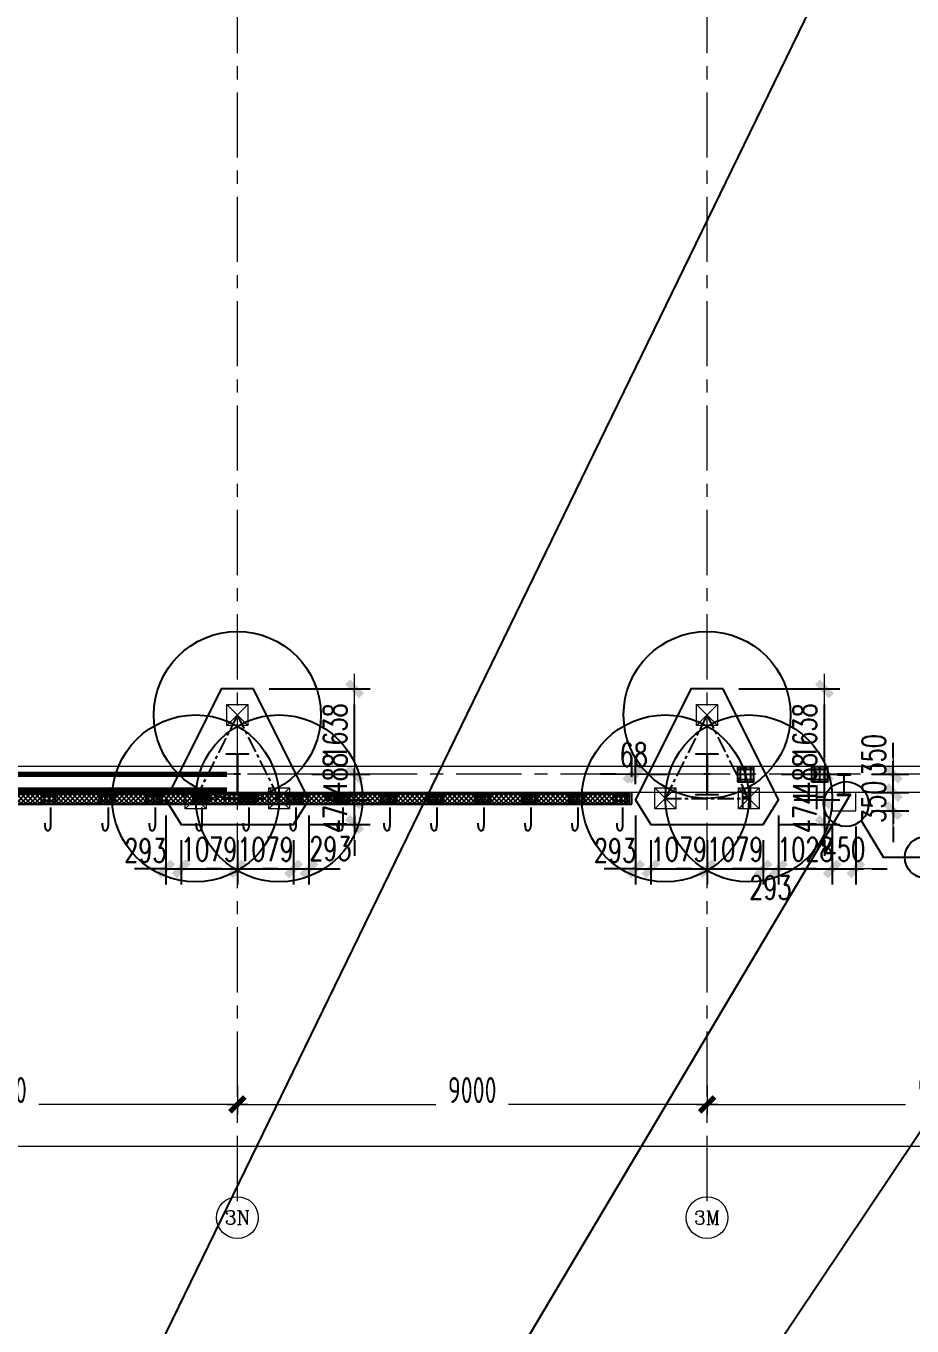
# Model space of a CAD drawing. Extents: x -1201378 to 2367219, y -619313 to 244905.
# Drawn here: x -195808 to -178831, y -265822 to -240906 of the extents above; entities that cross this region are included whole.
import ezdxf
from ezdxf.enums import TextEntityAlignment as Align

# ---------------------------------------------------------------- set-up
doc = ezdxf.new("R2010")
doc.units = 0
doc.header["$LTSCALE"] = 1000
doc.linetypes.add('CENTER', pattern=[2, 1.25, -0.25, 0.25, -0.25])
doc.layers.get('0').update_dxf_attribs({"linetype": 'CONTINUOUS'})
doc.layers.get('Defpoints').update_dxf_attribs({"linetype": 'CONTINUOUS'})
for name, color, linetype in [('2钢材断面', 2, 'CONTINUOUS'), ('30预埋件', 30, 'CONTINUOUS'), ('40钢材投影', 40, 'CONTINUOUS'), ('A-AXIS-DP', 126, 'CONTINUOUS'), ('A-WINDOW', 140, 'CONTINUOUS'), ('ALT_CEN-0-30', 1, 'CENTER'), ('S-DOTE1', 140, 'CENTER'), ('S-HATCH1-W', 252, 'CONTINUOUS'), ('S-SS', 111, 'CONTINUOUS'), ('S-XXX', 241, 'CONTINUOUS'), ('结构轮廓线', 1, 'CONTINUOUS')]:
    doc.layers.add(name, color=color, linetype=linetype)
for name, color, linetype, lineweight in [('S-axis', 111, 'CONTINUOUS', 0), ('S-bkl', 4, 'CONTINUOUS', 0), ('S-col', 2, 'CONTINUOUS', 0), ('S-dim', 81, 'CONTINUOUS', 0), ('S-dote', 5, 'CENTER', 0), ('S-zhuang', 1, 'CONTINUOUS', 0), ('柱间支撑', 6, 'CENTER', 0)]:
    doc.layers.add(name, color=color, linetype=linetype, lineweight=lineweight)
doc.styles.add('_TCH_AXIS', font='COMPLEX', dxfattribs={"bigfont": 'GBCBIG'})
doc.styles.add('DHTEXT-1', font='romans.shx', dxfattribs={"width": 0.7, "bigfont": 'chinese.shx'})
doc.styles.add('SS1', font='tj-romans1.shx', dxfattribs={"width": 0.7, "bigfont": 'tj-hztxt1.shx'})
doc.styles.add('TSSD_Dimension', font='tssdeng.shx', dxfattribs={"width": 0.7, "bigfont": 'hztxt.shx'})
doc.dimstyles.new('S-150-ARCHI', dxfattribs={"dimscale": 150, "dimtxt": 3, "dimasz": 2, "dimexe": 2, "dimexo": 2, "dimgap": 1, "dimtad": 1, "dimdec": 0, "dimzin": 0, "dimdsep": 46, "dimtxsty": 'SS1', "dimblk1": 'TT', "dimblk2": 'TT', "dimsah": 1, "dimcen": 1, "dimclrd": 256, "dimclre": 256, "dimclrt": 256, "dimadec": 0, "dimazin": 0, "dimtfac": 1, "dimtdec": 0, "dimtix": 1, "dimtmove": 2, "dimatfit": 0, "dimldrblk": 'TT', "dimfxl": 2, "dimtolj": 1, "dimtzin": 0, "dimarcsym": 0})
doc.dimstyles.new('TSSD_200_200', dxfattribs={"dimtxt": 500, "dimasz": 200, "dimexe": 200, "dimexo": 500, "dimgap": 200, "dimtad": 1, "dimdec": 0, "dimzin": 0, "dimdsep": 46, "dimtxsty": 'TSSD_Dimension', "dimblk": 'ARCHTICK', "dimcen": 0, "dimdle": 200, "dimclrt": 7, "dimadec": 0, "dimazin": 0, "dimtfac": 1, "dimtdec": 0, "dimtix": 1, "dimtmove": 2, "dimatfit": 3, "dimfxl": 1, "dimtolj": 1, "dimtzin": 0, "dimarcsym": 0})

# ---------------------------------------------------------------- blocks, each defined once
blk = doc.blocks.new('w42343243')
at = {"layer": 'S-col'}
blk.add_lwpolyline([(-165069, 621020), (-164639, 621020), (-164639, 621002), (-164848, 621002), (-164848, 620238), (-164639, 620238), (-164639, 620220), (-165069, 620220), (-165069, 620238), (-164860, 620238), (-164860, 621002), (-165069, 621002)], close=True, dxfattribs=at)
blk = doc.blocks.new('42343')
at = {"layer": 'A-WINDOW'}
for p in [(-72000, -71700), (-63000, -71700)]:
    blk.add_blockref('w42343243', p, dxfattribs=at)
blk = doc.blocks.new('_ArchTick')
at = {"color": 0, "linetype": 'ByBlock', "const_width": 0.5}
blk.add_lwpolyline([(-0.71, -0.71), (0.71, 0.71)], dxfattribs=at)
blk = doc.blocks.new('*D495')
at = {"layer": 'Defpoints', "color": 0, "transparency": 16777216}
for p in [(-200758, -360718), (-191758, -360718), (-191758, -361576)]:
    blk.add_point(p, dxfattribs=at)
at = {"layer": 'S-axis', "color": 0, "lineweight": -2, "transparency": 16777216}
for p, q in [((-200758, -361218), (-200758, -361776)), ((-191758, -361218), (-191758, -361776)), ((-200958, -361576), (-196957, -361576)), ((-191558, -361576), (-195560, -361576))]:
    blk.add_line(p, q, dxfattribs=at)
at = {"layer": 'S-axis', "color": 0, "lineweight": -2, "transparency": 16777216, "xscale": 200, "yscale": 200, "zscale": 200, "rotation": 180}
blk.add_blockref('_ArchTick', (-200758, -361576), dxfattribs=at)
at = {"layer": 'S-axis', "color": 0, "lineweight": -2, "transparency": 16777216, "xscale": 200, "yscale": 200, "zscale": 200}
blk.add_blockref('_ArchTick', (-191758, -361576), dxfattribs=at)
at = {"layer": 'S-axis', "color": 7, "transparency": 16777216, "insert": (-196258, -361301), "char_height": 500, "attachment_point": 5, "style": 'TSSD_Dimension'}
blk.add_mtext('\\A1;9000', dxfattribs=at)
blk = doc.blocks.new('*D496')
at = {"layer": 'Defpoints', "color": 0, "transparency": 16777216}
for p in [(-191758, -360718), (-182758, -360718), (-182758, -361576)]:
    blk.add_point(p, dxfattribs=at)
at = {"layer": 'S-axis', "color": 0, "lineweight": -2, "transparency": 16777216}
for p, q in [((-191758, -361218), (-191758, -361776)), ((-182758, -361218), (-182758, -361776)), ((-191958, -361576), (-187957, -361576)), ((-182558, -361576), (-186560, -361576))]:
    blk.add_line(p, q, dxfattribs=at)
at = {"layer": 'S-axis', "color": 0, "lineweight": -2, "transparency": 16777216, "xscale": 200, "yscale": 200, "zscale": 200, "rotation": 180}
blk.add_blockref('_ArchTick', (-191758, -361576), dxfattribs=at)
at = {"layer": 'S-axis', "color": 0, "lineweight": -2, "transparency": 16777216, "xscale": 200, "yscale": 200, "zscale": 200}
blk.add_blockref('_ArchTick', (-182758, -361576), dxfattribs=at)
at = {"layer": 'S-axis', "color": 7, "transparency": 16777216, "insert": (-187258, -361301), "char_height": 500, "attachment_point": 5, "style": 'TSSD_Dimension'}
blk.add_mtext('\\A1;9000', dxfattribs=at)
blk = doc.blocks.new('*D497')
at = {"layer": 'Defpoints', "color": 0, "transparency": 16777216}
for p in [(-182758, -360718), (-173758, -360718), (-173758, -361576)]:
    blk.add_point(p, dxfattribs=at)
at = {"layer": 'S-axis', "color": 0, "lineweight": -2, "transparency": 16777216}
for p, q in [((-182758, -361218), (-182758, -361776)), ((-173758, -361218), (-173758, -361776)), ((-182958, -361576), (-178957, -361576)), ((-173558, -361576), (-177560, -361576))]:
    blk.add_line(p, q, dxfattribs=at)
at = {"layer": 'S-axis', "color": 0, "lineweight": -2, "transparency": 16777216, "xscale": 200, "yscale": 200, "zscale": 200, "rotation": 180}
blk.add_blockref('_ArchTick', (-182758, -361576), dxfattribs=at)
at = {"layer": 'S-axis', "color": 0, "lineweight": -2, "transparency": 16777216, "xscale": 200, "yscale": 200, "zscale": 200}
blk.add_blockref('_ArchTick', (-173758, -361576), dxfattribs=at)
at = {"layer": 'S-axis', "color": 7, "transparency": 16777216, "insert": (-178258, -361301), "char_height": 500, "attachment_point": 5, "style": 'TSSD_Dimension'}
blk.add_mtext('\\A1;9000', dxfattribs=at)
blk = doc.blocks.new('*D458')
at = {"layer": 'Defpoints', "color": 0, "transparency": 16777216}
for p in [(-268658, -360818), (-82958, -360818), (-82958, -362376)]:
    blk.add_point(p, dxfattribs=at)
at = {"layer": 'S-axis', "color": 0, "lineweight": -2, "transparency": 16777216}
for p, q in [((-268658, -361318), (-268658, -362576)), ((-82958, -361318), (-82958, -362576)), ((-268858, -362376), (-176749, -362376)), ((-82758, -362376), (-174868, -362376))]:
    blk.add_line(p, q, dxfattribs=at)
at = {"layer": 'S-axis', "color": 0, "lineweight": -2, "transparency": 16777216, "xscale": 200, "yscale": 200, "zscale": 200, "rotation": 180}
blk.add_blockref('_ArchTick', (-268658, -362376), dxfattribs=at)
at = {"layer": 'S-axis', "color": 0, "lineweight": -2, "transparency": 16777216, "xscale": 200, "yscale": 200, "zscale": 200}
blk.add_blockref('_ArchTick', (-82958, -362376), dxfattribs=at)
at = {"layer": 'S-axis', "color": 7, "transparency": 16777216, "insert": (-175808, -362101), "char_height": 500, "attachment_point": 5, "style": 'TSSD_Dimension'}
blk.add_mtext('\\A1;185700', dxfattribs=at)
blk = doc.blocks.new('S-ZHUANG-400')
at = {"layer": 'S-zhuang'}
for p, q in [((200, -200), (-200, 200)), ((-200, -200), (200, 200))]:
    blk.add_line(p, q, dxfattribs=at)
blk.add_lwpolyline([(-200, 200), (200, 200), (200, -200), (-200, -200)], close=True, dxfattribs=at)
blk = doc.blocks.new('CT3')
at = {"layer": 'Defpoints'}
for centre in [(-101758, -256416), (-102558, -258016), (-100958, -258016)]:
    blk.add_circle(centre, 1600, dxfattribs=at)
at = {"layer": 'S-DOTE1', "ltscale": 0.25}
for p, q in [((-101698, -257554), (-101818, -257554)), ((-101758, -257494), (-101758, -257614))]:
    blk.add_line(p, q, dxfattribs=at)
at = {"layer": 'S-DOTE1', "linetype": 'CENTER', "ltscale": 0.25}
blk.add_lwpolyline([(-100958, -258016), (-101758, -256416), (-102558, -258016)], close=True, dxfattribs=at)
at = {"layer": 'S-HATCH1-W'}
blk.add_lwpolyline([(-101449, -255916), (-102067, -255916), (-103130, -258042), (-102837, -258516), (-100680, -258516), (-100387, -258042)], close=True, dxfattribs=at)
at = {"layer": 'S-zhuang', "rotation": 90.00000000000001}
for p in [(-101758, -256416), (-102558, -258016), (-100958, -258016)]:
    blk.add_blockref('S-ZHUANG-400', p, dxfattribs=at)
blk = doc.blocks.new('TT')
blk.add_line((-0.969, 0), (0.969, 0))
at = {"const_width": 0.45}
blk.add_lwpolyline([(-0.442, -0.442), (0.442, 0.442)], dxfattribs=at)
blk = doc.blocks.new('*D1536')
at = {"layer": 'Defpoints', "color": 0, "transparency": 16777216}
for p in [(-193130, -255736), (-192837, -256210), (-192837, -257061)]:
    blk.add_point(p, dxfattribs=at)
at = {"layer": 'S-dim', "lineweight": -2, "transparency": 16777216}
for p, q in [((-193130, -256036), (-193130, -257361)), ((-192837, -256510), (-192837, -257361)), ((-193430, -257061), (-193730, -257061)), ((-193130, -257061), (-192837, -257061)), ((-192537, -257061), (-192237, -257061))]:
    blk.add_line(p, q, dxfattribs=at)
at = {"layer": 'S-dim', "lineweight": -2, "transparency": 16777216, "xscale": 300, "yscale": 300, "zscale": 300}
blk.add_blockref('TT', (-193130, -257061), dxfattribs=at)
at = {"layer": 'S-dim', "lineweight": -2, "transparency": 16777216, "xscale": 300, "yscale": 300, "zscale": 300, "rotation": 180}
blk.add_blockref('TT', (-192837, -257061), dxfattribs=at)
at = {"layer": 'S-dim', "transparency": 16777216, "insert": (-193522, -256708), "char_height": 450, "attachment_point": 5, "style": 'SS1'}
blk.add_mtext('\\A1;293', dxfattribs=at)
blk = doc.blocks.new('*D1537')
at = {"layer": 'Defpoints', "color": 0, "transparency": 16777216}
for p in [(-192837, -256210), (-191758, -256210), (-191758, -257061)]:
    blk.add_point(p, dxfattribs=at)
at = {"layer": 'S-dim', "lineweight": -2, "transparency": 16777216}
for p, q in [((-192837, -256510), (-192837, -257361)), ((-191758, -256510), (-191758, -257361)), ((-193137, -257061), (-193437, -257061)), ((-192837, -257061), (-191758, -257061)), ((-191458, -257061), (-191158, -257061))]:
    blk.add_line(p, q, dxfattribs=at)
at = {"layer": 'S-dim', "lineweight": -2, "transparency": 16777216, "xscale": 300, "yscale": 300, "zscale": 300}
blk.add_blockref('TT', (-192837, -257061), dxfattribs=at)
at = {"layer": 'S-dim', "lineweight": -2, "transparency": 16777216, "xscale": 300, "yscale": 300, "zscale": 300, "rotation": 180}
blk.add_blockref('TT', (-191758, -257061), dxfattribs=at)
at = {"layer": 'S-dim', "transparency": 16777216, "insert": (-192298, -256686), "char_height": 450, "attachment_point": 5, "style": 'SS1'}
blk.add_mtext('\\A1;1079', dxfattribs=at)
blk = doc.blocks.new('*D1538')
at = {"layer": 'Defpoints', "color": 0, "transparency": 16777216}
for p in [(-191758, -256210), (-190680, -256210), (-190680, -257061)]:
    blk.add_point(p, dxfattribs=at)
at = {"layer": 'S-dim', "lineweight": -2, "transparency": 16777216}
for p, q in [((-191758, -256510), (-191758, -257361)), ((-190680, -256510), (-190680, -257361)), ((-192058, -257061), (-192358, -257061)), ((-191758, -257061), (-190680, -257061)), ((-190380, -257061), (-190080, -257061))]:
    blk.add_line(p, q, dxfattribs=at)
at = {"layer": 'S-dim', "lineweight": -2, "transparency": 16777216, "xscale": 300, "yscale": 300, "zscale": 300}
blk.add_blockref('TT', (-191758, -257061), dxfattribs=at)
at = {"layer": 'S-dim', "lineweight": -2, "transparency": 16777216, "xscale": 300, "yscale": 300, "zscale": 300, "rotation": 180}
blk.add_blockref('TT', (-190680, -257061), dxfattribs=at)
at = {"layer": 'S-dim', "transparency": 16777216, "insert": (-191219, -256686), "char_height": 450, "attachment_point": 5, "style": 'SS1'}
blk.add_mtext('\\A1;1079', dxfattribs=at)
blk = doc.blocks.new('*D1539')
at = {"layer": 'Defpoints', "color": 0, "transparency": 16777216}
for p in [(-190387, -255736), (-190680, -256210), (-190387, -257061)]:
    blk.add_point(p, dxfattribs=at)
at = {"layer": 'S-dim', "lineweight": -2, "transparency": 16777216}
for p, q in [((-190387, -256036), (-190387, -257361)), ((-190680, -256510), (-190680, -257361)), ((-190980, -257061), (-191280, -257061)), ((-190680, -257061), (-190387, -257061)), ((-190087, -257061), (-189787, -257061))]:
    blk.add_line(p, q, dxfattribs=at)
at = {"layer": 'S-dim', "lineweight": -2, "transparency": 16777216, "xscale": 300, "yscale": 300, "zscale": 300}
blk.add_blockref('TT', (-190680, -257061), dxfattribs=at)
at = {"layer": 'S-dim', "lineweight": -2, "transparency": 16777216, "xscale": 300, "yscale": 300, "zscale": 300, "rotation": 180}
blk.add_blockref('TT', (-190387, -257061), dxfattribs=at)
at = {"layer": 'S-dim', "transparency": 16777216, "insert": (-189976, -256674), "char_height": 450, "attachment_point": 5, "style": 'SS1'}
blk.add_mtext('\\A1;293', dxfattribs=at)
blk = doc.blocks.new('*D1540')
at = {"layer": 'Defpoints', "color": 0, "transparency": 16777216}
for p in [(-190387, -255736), (-189511, -255736), (-190680, -256210)]:
    blk.add_point(p, dxfattribs=at)
at = {"layer": 'S-dim', "lineweight": -2, "transparency": 16777216}
for p, q in [((-189511, -255436), (-189511, -255136)), ((-190087, -255736), (-189211, -255736)), ((-189511, -256210), (-189511, -255736)), ((-190380, -256210), (-189211, -256210)), ((-189511, -256510), (-189511, -256810))]:
    blk.add_line(p, q, dxfattribs=at)
at = {"layer": 'S-dim', "lineweight": -2, "transparency": 16777216, "xscale": 300, "yscale": 300, "zscale": 300}
for p, rotation in [((-189511, -255736), 270), ((-189511, -256210), 90)]:
    blk.add_blockref('TT', p, dxfattribs=dict(at, rotation=rotation))
at = {"layer": 'S-dim', "transparency": 16777216, "insert": (-189886, -255973), "char_height": 450, "attachment_point": 5, "rotation": 90, "style": 'SS1'}
blk.add_mtext('\\A1;474', dxfattribs=at)
blk = doc.blocks.new('*D1541')
at = {"layer": 'Defpoints', "color": 0, "transparency": 16777216}
for p in [(-190630, -255248), (-189511, -255248), (-190387, -255736)]:
    blk.add_point(p, dxfattribs=at)
at = {"layer": 'S-dim', "lineweight": -2, "transparency": 16777216}
for p, q in [((-189511, -254948), (-189511, -254648)), ((-190330, -255248), (-189211, -255248)), ((-189511, -255736), (-189511, -255248)), ((-190087, -255736), (-189211, -255736)), ((-189511, -256036), (-189511, -256336))]:
    blk.add_line(p, q, dxfattribs=at)
at = {"layer": 'S-dim', "lineweight": -2, "transparency": 16777216, "xscale": 300, "yscale": 300, "zscale": 300}
for p, rotation in [((-189511, -255248), 270), ((-189511, -255736), 90)]:
    blk.add_blockref('TT', p, dxfattribs=dict(at, rotation=rotation))
at = {"layer": 'S-dim', "transparency": 16777216, "insert": (-189886, -255248), "char_height": 450, "attachment_point": 5, "rotation": 90, "style": 'SS1'}
blk.add_mtext('\\A1;488', dxfattribs=at)
blk = doc.blocks.new('*D1542')
at = {"layer": 'Defpoints', "color": 0, "transparency": 16777216}
for p in [(-191449, -253610), (-189511, -253610), (-190630, -255248)]:
    blk.add_point(p, dxfattribs=at)
at = {"layer": 'S-dim', "lineweight": -2, "transparency": 16777216}
for p, q in [((-191149, -253610), (-189211, -253610)), ((-189511, -254948), (-189511, -253910)), ((-190330, -255248), (-189211, -255248))]:
    blk.add_line(p, q, dxfattribs=at)
at = {"layer": 'S-dim', "lineweight": -2, "transparency": 16777216, "xscale": 300, "yscale": 300, "zscale": 300}
for p, rotation in [((-189511, -253610), 90), ((-189511, -255248), 270)]:
    blk.add_blockref('TT', p, dxfattribs=dict(at, rotation=rotation))
at = {"layer": 'S-dim', "transparency": 16777216, "insert": (-189886, -254429), "char_height": 450, "attachment_point": 5, "rotation": 90, "style": 'SS1'}
blk.add_mtext('\\A1;1638', dxfattribs=at)
blk = doc.blocks.new('*D1543')
at = {"layer": 'Defpoints', "color": 0, "transparency": 16777216}
for p in [(-184130, -255736), (-183837, -256210), (-183837, -257061)]:
    blk.add_point(p, dxfattribs=at)
at = {"layer": 'S-dim', "lineweight": -2, "transparency": 16777216}
for p, q in [((-184130, -256036), (-184130, -257361)), ((-183837, -256510), (-183837, -257361)), ((-184430, -257061), (-184730, -257061)), ((-184130, -257061), (-183837, -257061)), ((-183537, -257061), (-183237, -257061))]:
    blk.add_line(p, q, dxfattribs=at)
at = {"layer": 'S-dim', "lineweight": -2, "transparency": 16777216, "xscale": 300, "yscale": 300, "zscale": 300}
blk.add_blockref('TT', (-184130, -257061), dxfattribs=at)
at = {"layer": 'S-dim', "lineweight": -2, "transparency": 16777216, "xscale": 300, "yscale": 300, "zscale": 300, "rotation": 180}
blk.add_blockref('TT', (-183837, -257061), dxfattribs=at)
at = {"layer": 'S-dim', "transparency": 16777216, "insert": (-184522, -256708), "char_height": 450, "attachment_point": 5, "style": 'SS1'}
blk.add_mtext('\\A1;293', dxfattribs=at)
blk = doc.blocks.new('*D1544')
at = {"layer": 'Defpoints', "color": 0, "transparency": 16777216}
for p in [(-183837, -256210), (-182758, -256210), (-182758, -257061)]:
    blk.add_point(p, dxfattribs=at)
at = {"layer": 'S-dim', "lineweight": -2, "transparency": 16777216}
for p, q in [((-183837, -256510), (-183837, -257361)), ((-182758, -256510), (-182758, -257361)), ((-184137, -257061), (-184437, -257061)), ((-183837, -257061), (-182758, -257061)), ((-182458, -257061), (-182158, -257061))]:
    blk.add_line(p, q, dxfattribs=at)
at = {"layer": 'S-dim', "lineweight": -2, "transparency": 16777216, "xscale": 300, "yscale": 300, "zscale": 300}
blk.add_blockref('TT', (-183837, -257061), dxfattribs=at)
at = {"layer": 'S-dim', "lineweight": -2, "transparency": 16777216, "xscale": 300, "yscale": 300, "zscale": 300, "rotation": 180}
blk.add_blockref('TT', (-182758, -257061), dxfattribs=at)
at = {"layer": 'S-dim', "transparency": 16777216, "insert": (-183298, -256686), "char_height": 450, "attachment_point": 5, "style": 'SS1'}
blk.add_mtext('\\A1;1079', dxfattribs=at)
blk = doc.blocks.new('*D1545')
at = {"layer": 'Defpoints', "color": 0, "transparency": 16777216}
for p in [(-182758, -256210), (-181680, -256210), (-181680, -257061)]:
    blk.add_point(p, dxfattribs=at)
at = {"layer": 'S-dim', "lineweight": -2, "transparency": 16777216}
for p, q in [((-182758, -256510), (-182758, -257361)), ((-181680, -256510), (-181680, -257361)), ((-183058, -257061), (-183358, -257061)), ((-182758, -257061), (-181680, -257061)), ((-181380, -257061), (-181080, -257061))]:
    blk.add_line(p, q, dxfattribs=at)
at = {"layer": 'S-dim', "lineweight": -2, "transparency": 16777216, "xscale": 300, "yscale": 300, "zscale": 300}
blk.add_blockref('TT', (-182758, -257061), dxfattribs=at)
at = {"layer": 'S-dim', "lineweight": -2, "transparency": 16777216, "xscale": 300, "yscale": 300, "zscale": 300, "rotation": 180}
blk.add_blockref('TT', (-181680, -257061), dxfattribs=at)
at = {"layer": 'S-dim', "transparency": 16777216, "insert": (-182219, -256686), "char_height": 450, "attachment_point": 5, "style": 'SS1'}
blk.add_mtext('\\A1;1079', dxfattribs=at)
blk = doc.blocks.new('*D1546')
at = {"layer": 'Defpoints', "color": 0, "transparency": 16777216}
for p in [(-181387, -255736), (-181680, -256210), (-181387, -257061)]:
    blk.add_point(p, dxfattribs=at)
at = {"layer": 'S-dim', "lineweight": -2, "transparency": 16777216}
for p, q in [((-181387, -256036), (-181387, -257361)), ((-181680, -256510), (-181680, -257361)), ((-181980, -257061), (-182280, -257061)), ((-181680, -257061), (-181387, -257061)), ((-181087, -257061), (-180787, -257061))]:
    blk.add_line(p, q, dxfattribs=at)
at = {"layer": 'S-dim', "lineweight": -2, "transparency": 16777216, "xscale": 300, "yscale": 300, "zscale": 300}
blk.add_blockref('TT', (-181680, -257061), dxfattribs=at)
at = {"layer": 'S-dim', "lineweight": -2, "transparency": 16777216, "xscale": 300, "yscale": 300, "zscale": 300, "rotation": 180}
blk.add_blockref('TT', (-181387, -257061), dxfattribs=at)
at = {"layer": 'S-dim', "transparency": 16777216, "insert": (-181544, -257419), "char_height": 450, "attachment_point": 5, "style": 'SS1'}
blk.add_mtext('\\A1;293', dxfattribs=at)
blk = doc.blocks.new('*D1547')
at = {"layer": 'Defpoints', "color": 0, "transparency": 16777216}
for p in [(-181387, -255736), (-180511, -255736), (-181680, -256210)]:
    blk.add_point(p, dxfattribs=at)
at = {"layer": 'S-dim', "lineweight": -2, "transparency": 16777216}
for p, q in [((-180511, -255436), (-180511, -255136)), ((-181087, -255736), (-180211, -255736)), ((-180511, -256210), (-180511, -255736)), ((-181380, -256210), (-180211, -256210)), ((-180511, -256510), (-180511, -256810))]:
    blk.add_line(p, q, dxfattribs=at)
at = {"layer": 'S-dim', "lineweight": -2, "transparency": 16777216, "xscale": 300, "yscale": 300, "zscale": 300}
for p, rotation in [((-180511, -255736), 270), ((-180511, -256210), 90)]:
    blk.add_blockref('TT', p, dxfattribs=dict(at, rotation=rotation))
at = {"layer": 'S-dim', "transparency": 16777216, "insert": (-180886, -255973), "char_height": 450, "attachment_point": 5, "rotation": 90, "style": 'SS1'}
blk.add_mtext('\\A1;474', dxfattribs=at)
blk = doc.blocks.new('*D1548')
at = {"layer": 'Defpoints', "color": 0, "transparency": 16777216}
for p in [(-181630, -255248), (-180511, -255248), (-181387, -255736)]:
    blk.add_point(p, dxfattribs=at)
at = {"layer": 'S-dim', "lineweight": -2, "transparency": 16777216}
for p, q in [((-180511, -254948), (-180511, -254648)), ((-181330, -255248), (-180211, -255248)), ((-180511, -255736), (-180511, -255248)), ((-181087, -255736), (-180211, -255736)), ((-180511, -256036), (-180511, -256336))]:
    blk.add_line(p, q, dxfattribs=at)
at = {"layer": 'S-dim', "lineweight": -2, "transparency": 16777216, "xscale": 300, "yscale": 300, "zscale": 300}
for p, rotation in [((-180511, -255248), 270), ((-180511, -255736), 90)]:
    blk.add_blockref('TT', p, dxfattribs=dict(at, rotation=rotation))
at = {"layer": 'S-dim', "transparency": 16777216, "insert": (-180886, -255248), "char_height": 450, "attachment_point": 5, "rotation": 90, "style": 'SS1'}
blk.add_mtext('\\A1;488', dxfattribs=at)
blk = doc.blocks.new('*D1549')
at = {"layer": 'Defpoints', "color": 0, "transparency": 16777216}
for p in [(-182449, -253610), (-180511, -253610), (-181630, -255248)]:
    blk.add_point(p, dxfattribs=at)
at = {"layer": 'S-dim', "lineweight": -2, "transparency": 16777216}
for p, q in [((-182149, -253610), (-180211, -253610)), ((-180511, -254948), (-180511, -253910)), ((-181330, -255248), (-180211, -255248))]:
    blk.add_line(p, q, dxfattribs=at)
at = {"layer": 'S-dim', "lineweight": -2, "transparency": 16777216, "xscale": 300, "yscale": 300, "zscale": 300}
for p, rotation in [((-180511, -253610), 90), ((-180511, -255248), 270)]:
    blk.add_blockref('TT', p, dxfattribs=dict(at, rotation=rotation))
at = {"layer": 'S-dim', "transparency": 16777216, "insert": (-180886, -254429), "char_height": 450, "attachment_point": 5, "rotation": 90, "style": 'SS1'}
blk.add_mtext('\\A1;1638', dxfattribs=at)
blk = doc.blocks.new('*D6569')
at = {"layer": 'Defpoints', "color": 0, "transparency": 16777216}
for p in [(-184130, -255248), (-184198, -255598), (-184130, -255736)]:
    blk.add_point(p, dxfattribs=at)
at = {"layer": 'S-dim', "lineweight": -2, "transparency": 16777216}
for p, q in [((-184198, -255298), (-184198, -254948)), ((-184130, -255436), (-184130, -254948)), ((-184498, -255248), (-184798, -255248)), ((-184198, -255248), (-184130, -255248)), ((-183830, -255248), (-183530, -255248))]:
    blk.add_line(p, q, dxfattribs=at)
at = {"layer": 'S-dim', "lineweight": -2, "transparency": 16777216, "xscale": 300, "yscale": 300, "zscale": 300}
blk.add_blockref('TT', (-184198, -255248), dxfattribs=at)
at = {"layer": 'S-dim', "lineweight": -2, "transparency": 16777216, "xscale": 300, "yscale": 300, "zscale": 300, "rotation": 180}
blk.add_blockref('TT', (-184130, -255248), dxfattribs=at)
at = {"layer": 'S-dim', "transparency": 16777216, "insert": (-184164, -254873), "char_height": 450, "attachment_point": 5, "style": 'SS1'}
blk.add_mtext('\\A1;68', dxfattribs=at)
blk = doc.blocks.new('3号一层翻口')
at = {"layer": '结构轮廓线', "color": 1, "ltscale": 500}
for p, q in [((-484198, -255818), (-484198, -255598)), ((-505418, -255818), (-484198, -255818))]:
    blk.add_line(p, q, dxfattribs=at)
blk = doc.blocks.new('20250903183753')
at = {"layer": '2钢材断面'}
for p, q in [((150, 0), (-150, 0)), ((-150, 0), (-150, -300)), ((150, -300), (150, 0)), ((-150, -300), (150, -300))]:
    blk.add_line(p, q, dxfattribs=at)
at = {"layer": '40钢材投影'}
for centre, radius in [((-100, -50), 12), ((-100, -150), 12), ((-100, -250), 12), ((-100, -50), 6), ((-100, -150), 6), ((-100, -250), 6), ((0, -50), 12), ((0, -150), 12), ((0, -250), 12), ((0, -50), 6), ((0, -150), 6), ((0, -250), 6), ((100, -50), 12), ((100, -150), 12), ((100, -251), 12), ((100, -50), 6), ((100, -150), 6), ((100, -251), 6)]:
    blk.add_circle(centre, radius, dxfattribs=at)
at = {"layer": 'ALT_CEN-0-30', "ltscale": 20}
for p, q in [((-100, 0), (-100, -300)), ((0, 0), (0, -300)), ((100, 0), (100, -300)), ((-150, -50), (150, -50)), ((-150, -150), (150, -150)), ((-150, -250), (150, -250))]:
    blk.add_line(p, q, dxfattribs=at)
blk = doc.blocks.new('20250903183821')
at = {"ltscale": 50}
blk.add_blockref('20250903183753', (0, 0), dxfattribs=at)
at = {"layer": '30预埋件', "style": 'DHTEXT-1', "text_generation_flag": 6, "width": 0.55}
blk.add_attdef('B', (-105, 65), '', height=450, rotation=180, dxfattribs=at)
blk = doc.blocks.new('20250902145151')
at = {"layer": '2钢材断面'}
for p, q in [((150, 100), (-150, 100)), ((-150, 100), (-150, -100)), ((150, -100), (150, 100)), ((-150, -100), (150, -100))]:
    blk.add_line(p, q, dxfattribs=at)
at = {"layer": '40钢材投影'}
for centre, radius in [((-100, 50), 10), ((-100, 50), 5), ((0, 50), 10), ((0, 50), 5), ((100, 50), 10), ((100, 50), 5), ((-100, -50), 10), ((-100, -50), 5), ((0, -50), 10), ((0, -50), 5), ((100, -50), 10), ((100, -50), 5)]:
    blk.add_circle(centre, radius, dxfattribs=at)
at = {"layer": 'ALT_CEN-0-30', "ltscale": 20}
for p, q in [((-150, 50), (150, 50)), ((-100, 100), (-100, -100)), ((0, 100), (0, -100)), ((100, 100), (100, -100)), ((-150, -50), (150, -50))]:
    blk.add_line(p, q, dxfattribs=at)
blk = doc.blocks.new('20250912153858')
at = {"ltscale": 50}
blk.add_blockref('20250902145151', (0, 100), dxfattribs=at)
at = {"layer": '30预埋件', "style": 'DHTEXT-1', "text_generation_flag": 6, "width": 0.55}
blk.add_attdef('B', (105, -65), '', height=450, dxfattribs=at)
blk = doc.blocks.new('A$Ccb1bed3b')
at = {"layer": '柱间支撑', "const_width": 100}
for points in [[(75800, -71650), (67200, -71650)], [(75800, -71950), (67200, -71950)]]:
    blk.add_lwpolyline(points, dxfattribs=at)
blk = doc.blocks.new('*D8689')
at = {"layer": 'Defpoints', "color": 0, "transparency": 16777216}
for p in [(-179908, -255598), (-179189, -255598), (-179908, -255948)]:
    blk.add_point(p, dxfattribs=at)
at = {"layer": 'S-dim', "lineweight": -2, "transparency": 16777216}
for p, q in [((-179189, -255298), (-179189, -254998)), ((-179608, -255598), (-178889, -255598)), ((-179189, -255948), (-179189, -255598)), ((-179608, -255948), (-178889, -255948)), ((-179189, -256248), (-179189, -256548))]:
    blk.add_line(p, q, dxfattribs=at)
at = {"layer": 'S-dim', "lineweight": -2, "transparency": 16777216, "xscale": 300, "yscale": 300, "zscale": 300}
for p, rotation in [((-179189, -255598), 270), ((-179189, -255948), 90)]:
    blk.add_blockref('TT', p, dxfattribs=dict(at, rotation=rotation))
at = {"layer": 'S-dim', "transparency": 16777216, "insert": (-179564, -255773), "char_height": 450, "attachment_point": 5, "rotation": 90, "style": 'SS1'}
blk.add_mtext('\\A1;350', dxfattribs=at)
blk = doc.blocks.new('*D8690')
at = {"layer": 'Defpoints', "color": 0, "transparency": 16777216}
for p in [(-179908, -255248), (-179189, -255248), (-179908, -255598)]:
    blk.add_point(p, dxfattribs=at)
at = {"layer": 'S-dim', "lineweight": -2, "transparency": 16777216}
for p, q in [((-179189, -254948), (-179189, -254648)), ((-179608, -255248), (-178889, -255248)), ((-179189, -255598), (-179189, -255248)), ((-179608, -255598), (-178889, -255598)), ((-179189, -255898), (-179189, -256198))]:
    blk.add_line(p, q, dxfattribs=at)
at = {"layer": 'S-dim', "lineweight": -2, "transparency": 16777216, "xscale": 300, "yscale": 300, "zscale": 300}
for p, rotation in [((-179189, -255248), 270), ((-179189, -255598), 90)]:
    blk.add_blockref('TT', p, dxfattribs=dict(at, rotation=rotation))
at = {"layer": 'S-dim', "transparency": 16777216, "insert": (-179564, -254884), "char_height": 450, "attachment_point": 5, "rotation": 90, "style": 'SS1'}
blk.add_mtext('\\A1;350', dxfattribs=at)
blk = doc.blocks.new('*D8691')
at = {"layer": 'Defpoints', "color": 0, "transparency": 16777216}
for p in [(-181387, -256029), (-180358, -255948), (-180358, -257061)]:
    blk.add_point(p, dxfattribs=at)
at = {"layer": 'S-dim', "lineweight": -2, "transparency": 16777216}
for p, q in [((-181387, -256329), (-181387, -257361)), ((-180358, -256248), (-180358, -257361)), ((-181687, -257061), (-181987, -257061)), ((-181387, -257061), (-180358, -257061)), ((-180058, -257061), (-179758, -257061))]:
    blk.add_line(p, q, dxfattribs=at)
at = {"layer": 'S-dim', "lineweight": -2, "transparency": 16777216, "xscale": 300, "yscale": 300, "zscale": 300}
blk.add_blockref('TT', (-181387, -257061), dxfattribs=at)
at = {"layer": 'S-dim', "lineweight": -2, "transparency": 16777216, "xscale": 300, "yscale": 300, "zscale": 300, "rotation": 180}
blk.add_blockref('TT', (-180358, -257061), dxfattribs=at)
at = {"layer": 'S-dim', "transparency": 16777216, "insert": (-180873, -256686), "char_height": 450, "attachment_point": 5, "style": 'SS1'}
blk.add_mtext('\\A1;1028', dxfattribs=at)
blk = doc.blocks.new('*D8692')
at = {"layer": 'Defpoints', "color": 0, "transparency": 16777216}
for p in [(-180358, -255948), (-179908, -255948), (-179908, -257061)]:
    blk.add_point(p, dxfattribs=at)
at = {"layer": 'S-dim', "lineweight": -2, "transparency": 16777216}
for p, q in [((-180358, -256248), (-180358, -257361)), ((-179908, -256248), (-179908, -257361)), ((-180658, -257061), (-180958, -257061)), ((-180358, -257061), (-179908, -257061)), ((-179608, -257061), (-179308, -257061))]:
    blk.add_line(p, q, dxfattribs=at)
at = {"layer": 'S-dim', "lineweight": -2, "transparency": 16777216, "xscale": 300, "yscale": 300, "zscale": 300}
blk.add_blockref('TT', (-180358, -257061), dxfattribs=at)
at = {"layer": 'S-dim', "lineweight": -2, "transparency": 16777216, "xscale": 300, "yscale": 300, "zscale": 300, "rotation": 180}
blk.add_blockref('TT', (-179908, -257061), dxfattribs=at)
at = {"layer": 'S-dim', "transparency": 16777216, "insert": (-180133, -256686), "char_height": 450, "attachment_point": 5, "style": 'SS1'}
blk.add_mtext('\\A1;450', dxfattribs=at)
blk = doc.blocks.new('3#轴网')
at = {"layer": 'S-axis'}
for centre in [(-191758.5, -363744.2), (-182758.5, -363744.2)]:
    blk.add_circle(centre, 400, dxfattribs=at)
at = {"layer": 'S-dote'}
for p, q in [((-191758.5, -363428.2), (-191758.5, -277944.2)), ((-182758.5, -363428.2), (-182758.5, -277944.2)), ((-78316.2, -355248.2), (-273210.6, -355248.2))]:
    blk.add_line(p, q, dxfattribs=at)
at = {"layer": 'S-axis', "style": '_TCH_AXIS'}
for s, height, p, p2 in [('3N', 270.86, (-192003.5, -363879.7), (-191513.4, -363879.7)), ('3M', 260.31, (-183006.4, -363874.4), (-182510.6, -363874.4))]:
    blk.add_text(s, height=height, dxfattribs=at).set_placement(p, p2, align=Align.FIT)
at = {"layer": 'S-axis'}
for base, p1, p2, picture, middle in [((-191758.5, -361576), (-200758.5, -360718), (-191758.5, -360718), '*D495', (-196258.5, -361301)), ((-182758.5, -361576), (-191758.5, -360718), (-182758.5, -360718), '*D496', (-187258.5, -361301)), ((-173758.5, -361576), (-182758.5, -360718), (-173758.5, -360718), '*D497', (-178258.5, -361301)), ((-82958.5, -362376), (-268658.5, -360818), (-82958.5, -360818), '*D458', (-175808.5, -362101))]:
    dim = blk.add_linear_dim(base=base, p1=p1, p2=p2, angle=0, dimstyle='TSSD_200_200', dxfattribs=at)
    dim.commit()
    dim.dimension.update_dxf_attribs({"geometry": picture, "text_midpoint": middle, "dimtype": 161})

msp = doc.modelspace()

# ---------------------------------------------------------------- hatches: boundary and pattern name
at = {"layer": 'S-HATCH1-W'}
h = msp.add_hatch(dxfattribs=at)
h.set_pattern_fill('ANSI37', color=256, scale=20)
h.paths.add_polyline_path([(-205368.5, -255618.3), (-184248.5, -255618.3), (-184248.5, -255818.3), (-205368.5, -255818.3)])

# ---------------------------------------------------------------- linework, layer by layer
at = {"layer": 'A-AXIS-DP', "color": 1, "ltscale": 10000}
msp.add_lwpolyline([(-180008.5, -255248.2), (-180258.5, -255248.2), (-180258.5, -255260.2), (-180137.5, -255260.2), (-180137.5, -255636.2), (-180258.5, -255636.2), (-180258.5, -255648.2), (-180008.5, -255648.2), (-180008.5, -255636.2), (-180129.5, -255636.2), (-180129.5, -255260.2), (-180008.5, -255260.2)], close=True, dxfattribs=at)
at = {"layer": 'Defpoints', "color": 1}
for p, q in [((-224626.9, -330727.7), (-126008.5, -183436.2)), ((-153008.5, -183448.1), (-224626.9, -330727.7)), ((-224626.9, -330727.7), (-180008.5, -255636.2))]:
    msp.add_line(p, q, dxfattribs=at)
at = {"layer": 'S-bkl'}
msp.add_line((-83308.5, -255598.2), (-268308.5, -255598.2), dxfattribs=at)
for points in [[(-83708.5, -203498.2), (-83708.5, -255098.2), (-267908.5, -255098.2)], [(-180358.5, -255598.1), (-180358.5, -255948.1), (-179908.5, -255948.1), (-179908.5, -255598.1)]]:
    msp.add_lwpolyline(points, dxfattribs=at)
at = {"layer": 'S-HATCH1-W'}
msp.add_lwpolyline([(-205368.5, -255618.3), (-184248.5, -255618.3), (-184248.5, -255818.3), (-205368.5, -255818.3)], close=True, dxfattribs=at)
at = {"layer": 'S-XXX'}
for p in [(-179803.3, -256134.9), (-178169, -256839.8)]:
    msp.add_line(p, (-179377.1, -256839.8), dxfattribs=at)
for centre, radius in [((-180093.9, -255817.7), 430.2), ((-178569, -256839.8), 400)]:
    msp.add_circle(centre, radius, dxfattribs=at)

# ---------------------------------------------------------------- block references
at = {"ltscale": 500}
ref = msp.add_blockref('20250903183821', (-182018.5, -255398.2), dxfattribs=dict(at, xscale=-1, rotation=180))
ref.add_attrib('B', 'H', (-182123.9, -255913.1), dxfattribs={"layer": '30预埋件', "height": 450, "rotation": 180, "style": 'DHTEXT-1', "text_generation_flag": 6, "width": 0.55})
ref = msp.add_blockref('20250903183821', (-180598.5, -255398.2), dxfattribs=dict(at, xscale=-1, rotation=180))
ref.add_attrib('B', 'H', (-180703.9, -255913.1), dxfattribs={"layer": '30预埋件', "height": 450, "rotation": 180, "style": 'DHTEXT-1', "text_generation_flag": 6, "width": 0.55})
at = {"layer": 'S-axis'}
msp.add_blockref('3#轴网', (0, 100000), dxfattribs=at)
at = {"layer": 'S-col'}
msp.add_blockref('42343', (45095.7, -804168.2), dxfattribs=at)
at = {"layer": 'S-SS'}
for name, p in [('3号一层翻口', (300000, 0)), ('A$Ccb1bed3b', (-267758.5, -183598.2))]:
    msp.add_blockref(name, p, dxfattribs=at)
at = {"layer": 'S-zhuang'}
for p in [(-90000, 2306), (-81000, 2306)]:
    msp.add_blockref('CT3', p, dxfattribs=at)
at = {"layer": '结构轮廓线', "ltscale": 500}
ref = msp.add_blockref('20250912153858', (-195358.5, -255818.3), dxfattribs=dict(at, xscale=-1))
ref.add_attrib('B', 'J', (-195463.9, -256333.2), dxfattribs={"layer": '30预埋件', "height": 450, "rotation": 180, "style": 'DHTEXT-1', "text_generation_flag": 6, "width": 0.55})
ref = msp.add_blockref('20250912153858', (-194258.5, -255818.3), dxfattribs=dict(at, xscale=-1))
ref.add_attrib('B', 'J', (-194363.9, -256333.2), dxfattribs={"layer": '30预埋件', "height": 450, "rotation": 180, "style": 'DHTEXT-1', "text_generation_flag": 6, "width": 0.55})
ref = msp.add_blockref('20250912153858', (-193358.5, -255818.3), dxfattribs=dict(at, xscale=-1))
ref.add_attrib('B', 'J', (-193463.9, -256333.2), dxfattribs={"layer": '30预埋件', "height": 450, "rotation": 180, "style": 'DHTEXT-1', "text_generation_flag": 6, "width": 0.55})
ref = msp.add_blockref('20250912153858', (-192458.5, -255818.3), dxfattribs=dict(at, xscale=-1))
ref.add_attrib('B', 'J', (-192563.9, -256333.2), dxfattribs={"layer": '30预埋件', "height": 450, "rotation": 180, "style": 'DHTEXT-1', "text_generation_flag": 6, "width": 0.55})
ref = msp.add_blockref('20250912153858', (-191558.5, -255818.3), dxfattribs=dict(at, xscale=-1))
ref.add_attrib('B', 'J', (-191663.9, -256333.2), dxfattribs={"layer": '30预埋件', "height": 450, "rotation": 180, "style": 'DHTEXT-1', "text_generation_flag": 6, "width": 0.55})
ref = msp.add_blockref('20250912153858', (-190658.5, -255818.3), dxfattribs=dict(at, xscale=-1))
ref.add_attrib('B', 'J', (-190763.9, -256333.2), dxfattribs={"layer": '30预埋件', "height": 450, "rotation": 180, "style": 'DHTEXT-1', "text_generation_flag": 6, "width": 0.55})
ref = msp.add_blockref('20250912153858', (-189758.5, -255818.3), dxfattribs=dict(at, xscale=-1))
ref.add_attrib('B', 'J', (-189863.9, -256333.2), dxfattribs={"layer": '30预埋件', "height": 450, "rotation": 180, "style": 'DHTEXT-1', "text_generation_flag": 6, "width": 0.55})
ref = msp.add_blockref('20250912153858', (-188858.5, -255818.3), dxfattribs=dict(at, xscale=-1))
ref.add_attrib('B', 'J', (-188963.9, -256333.2), dxfattribs={"layer": '30预埋件', "height": 450, "rotation": 180, "style": 'DHTEXT-1', "text_generation_flag": 6, "width": 0.55})
ref = msp.add_blockref('20250912153858', (-187958.5, -255818.3), dxfattribs=dict(at, xscale=-1))
ref.add_attrib('B', 'J', (-188063.9, -256333.2), dxfattribs={"layer": '30预埋件', "height": 450, "rotation": 180, "style": 'DHTEXT-1', "text_generation_flag": 6, "width": 0.55})
ref = msp.add_blockref('20250912153858', (-187058.5, -255818.3), dxfattribs=dict(at, xscale=-1))
ref.add_attrib('B', 'J', (-187163.9, -256333.2), dxfattribs={"layer": '30预埋件', "height": 450, "rotation": 180, "style": 'DHTEXT-1', "text_generation_flag": 6, "width": 0.55})
ref = msp.add_blockref('20250912153858', (-186158.5, -255818.3), dxfattribs=dict(at, xscale=-1))
ref.add_attrib('B', 'J', (-186263.9, -256333.2), dxfattribs={"layer": '30预埋件', "height": 450, "rotation": 180, "style": 'DHTEXT-1', "text_generation_flag": 6, "width": 0.55})
ref = msp.add_blockref('20250912153858', (-185258.5, -255818.3), dxfattribs=dict(at, xscale=-1))
ref.add_attrib('B', 'J', (-185363.9, -256333.2), dxfattribs={"layer": '30预埋件', "height": 450, "rotation": 180, "style": 'DHTEXT-1', "text_generation_flag": 6, "width": 0.55})
ref = msp.add_blockref('20250912153858', (-184398.5, -255818.3), dxfattribs=dict(at, xscale=-1))
ref.add_attrib('B', 'J', (-184503.9, -256333.2), dxfattribs={"layer": '30预埋件', "height": 450, "rotation": 180, "style": 'DHTEXT-1', "text_generation_flag": 6, "width": 0.55})

# ---------------------------------------------------------------- dimensions: what is measured, and where the dimension line sits
at = {"layer": 'S-dim'}
for base, p1, p2, picture, middle in [((-189510.6, -253610.1), (-190630.4, -255248.2), (-191449.4, -253610.1), '*D1542', (-189885.6, -254429.1)), ((-180510.6, -253610.1), (-181630.4, -255248.2), (-182449.4, -253610.1), '*D1549', (-180885.6, -254429.1)), ((-189510.6, -255735.8), (-190679.7, -256210.1), (-190386.6, -255735.8), '*D1540', (-189885.6, -255972.9)), ((-180510.6, -255735.8), (-181679.7, -256210.1), (-181386.6, -255735.8), '*D1547', (-180885.6, -255972.9)), ((-179188.9, -255598.2), (-179908.5, -255948.1), (-179908.5, -255598.2), '*D8689', (-179563.9, -255773.2))]:
    dim = msp.add_linear_dim(base=base, p1=p1, p2=p2, angle=90, dimstyle='S-150-ARCHI', dxfattribs=at)
    dim.commit()
    dim.dimension.update_dxf_attribs({"geometry": picture, "text_midpoint": middle})
for base, p1, p2, picture, middle in [((-179188.9, -255248.2), (-179908.5, -255598.1), (-179908.5, -255248.2), '*D8690', (-179563.9, -254884)), ((-189510.6, -255248.2), (-190386.6, -255735.8), (-190630.4, -255248.2), '*D1541', (-189885.6, -255248.2)), ((-180510.6, -255248.2), (-181386.6, -255735.8), (-181630.4, -255248.2), '*D1548', (-180885.6, -255248.2))]:
    dim = msp.add_linear_dim(base=base, p1=p1, p2=p2, angle=90, dimstyle='S-150-ARCHI', dxfattribs=at)
    dim.commit()
    dim.dimension.update_dxf_attribs({"geometry": picture, "text_midpoint": middle, "dimtype": 160})
for base, p1, p2, picture, middle in [((-184130.3, -255248.2), (-184198.5, -255598.2), (-184130.3, -255735.8), '*D6569', (-184164.4, -254873.2)), ((-180358.5, -257060.6), (-181386.6, -256028.9), (-180358.5, -255948.1), '*D8691', (-180872.5, -256685.6)), ((-179908.5, -257060.6), (-180358.5, -255948.1), (-179908.5, -255948.1), '*D8692', (-180133.5, -256685.6)), ((-191758.5, -257060.6), (-192837.2, -256210.1), (-191758.5, -256210.1), '*D1537', (-192297.8, -256685.6)), ((-190679.7, -257060.6), (-191758.5, -256210.1), (-190679.7, -256210.1), '*D1538', (-191219.1, -256685.6)), ((-182758.5, -257060.6), (-183837.2, -256210.1), (-182758.5, -256210.1), '*D1544', (-183297.8, -256685.6)), ((-181679.7, -257060.6), (-182758.5, -256210.1), (-181679.7, -256210.1), '*D1545', (-182219.1, -256685.6))]:
    dim = msp.add_linear_dim(base=base, p1=p1, p2=p2, dimstyle='S-150-ARCHI', dxfattribs=at)
    dim.commit()
    dim.dimension.update_dxf_attribs({"geometry": picture, "text_midpoint": middle})
for base, p1, p2, picture, middle in [((-192837.2, -257060.6), (-193130.3, -255735.8), (-192837.2, -256210.1), '*D1536', (-193522, -256708)), ((-190386.6, -257060.6), (-190679.7, -256210.1), (-190386.6, -255735.8), '*D1539', (-189976.3, -256674.4)), ((-183837.2, -257060.6), (-184130.3, -255735.8), (-183837.2, -256210.1), '*D1543', (-184522, -256708)), ((-181386.6, -257060.6), (-181679.7, -256210.1), (-181386.6, -255735.8), '*D1546', (-181543.6, -257419.1))]:
    dim = msp.add_linear_dim(base=base, p1=p1, p2=p2, dimstyle='S-150-ARCHI', dxfattribs=at)
    dim.commit()
    dim.dimension.update_dxf_attribs({"geometry": picture, "text_midpoint": middle, "dimtype": 160})

doc.saveas('drawing.dxf')
